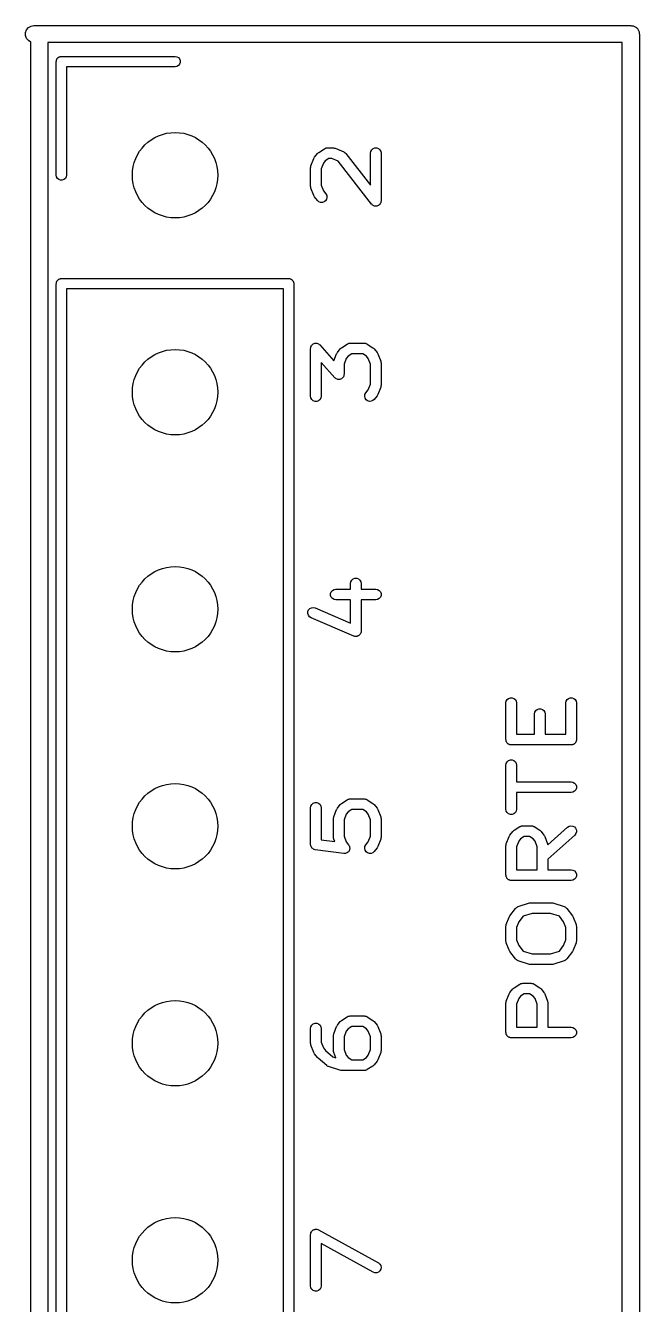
# Model space of a CAD drawing. Extents: x 10 to 287, y -200 to -10.
# Drawn here: x 62.26 to 69.44, y -85.35 to -70.39 of the extents above; entities that cross this region are included whole.
import ezdxf

# ---------------------------------------------------------------- set-up
doc = ezdxf.new("R2010")
doc.units = 0
doc.header["$MEASUREMENT"] = 0
doc.layers.add('BLACK', color=7, linetype='CONTINUOUS')

msp = doc.modelspace()

# ---------------------------------------------------------------- linework, layer by layer
at = {"layer": 'Black'}
for p, q in [((62.2585, -70.4676), (62.2704, -70.435)), ((62.2585, -70.5024), (62.2585, -70.4676)), ((62.2704, -70.435), (62.2927, -70.4084)), ((62.2927, -70.4084), (62.3228, -70.391)), ((62.3228, -70.391), (62.357, -70.385)), ((62.357, -70.385), (69.342, -70.385)), ((69.342, -70.385), (69.3506, -70.3865)), ((69.3506, -70.3865), (69.3594, -70.3865)), ((69.3594, -70.3865), (69.3676, -70.3895)), ((69.3676, -70.3895), (69.3762, -70.391)), ((69.3762, -70.391), (69.3838, -70.3954)), ((69.3838, -70.3954), (69.392, -70.3984)), ((69.392, -70.3984), (69.3987, -70.404)), ((69.3987, -70.404), (69.4063, -70.4084)), ((69.4063, -70.4084), (69.4119, -70.4151)), ((69.4119, -70.4151), (69.4186, -70.4207)), ((69.4186, -70.4207), (69.423, -70.4283)), ((69.423, -70.4283), (69.4286, -70.435)), ((69.4286, -70.435), (69.4316, -70.4432)), ((69.4316, -70.4432), (69.436, -70.4508)), ((69.436, -70.4508), (69.4375, -70.4594)), ((69.4375, -70.4594), (69.4405, -70.4676)), ((69.4405, -70.4676), (69.4405, -70.4764)), ((69.4405, -70.4764), (69.442, -70.485)), ((69.442, -70.485), (69.442, -86.133)), ((62.2704, -70.535), (62.2585, -70.5024)), ((62.2927, -70.5616), (62.2704, -70.535)), ((62.3205, -70.5776), (62.2927, -70.5616)), ((62.3205, -107.032), (62.3205, -70.5776)), ((62.5205, -70.585), (62.5205, -86.133)), ((69.242, -70.585), (62.5205, -70.585)), ((69.242, -86.133), (69.242, -70.585)), ((62.618, -70.806), (62.6189, -70.8008)), ((62.6189, -70.7956), (62.6207, -70.7907)), ((62.6189, -70.8008), (62.6189, -70.7956)), ((62.6207, -70.7907), (62.6216, -70.7855)), ((62.6216, -70.7855), (62.6242, -70.7809)), ((62.6242, -70.7809), (62.626, -70.776)), ((62.626, -70.776), (62.6294, -70.772)), ((62.6294, -70.772), (62.632, -70.7674)), ((62.632, -70.7674), (62.6361, -70.7641)), ((62.6361, -70.7641), (62.6394, -70.76)), ((62.6394, -70.76), (62.644, -70.7574)), ((62.644, -70.7574), (62.648, -70.754)), ((62.648, -70.754), (62.6529, -70.7522)), ((62.6529, -70.7522), (62.6575, -70.7496)), ((62.6575, -70.7496), (62.6627, -70.7487)), ((62.6627, -70.7487), (62.6676, -70.7469)), ((62.6676, -70.7469), (62.6728, -70.7469)), ((62.6728, -70.7469), (62.678, -70.746)), ((62.678, -70.746), (64.008, -70.746)), ((64.008, -70.746), (64.0285, -70.7496)), ((64.0285, -70.7496), (64.0466, -70.76)), ((64.0466, -70.76), (64.06, -70.776)), ((64.06, -70.776), (64.0671, -70.7956)), ((64.0671, -70.7956), (64.0671, -70.8164)), ((62.618, -72.136), (62.618, -70.806)), ((64.008, -70.866), (62.738, -70.866)), ((62.738, -70.866), (62.738, -72.136)), ((64.0285, -70.8624), (64.008, -70.866)), ((64.0466, -70.852), (64.0285, -70.8624)), ((64.06, -70.836), (64.0466, -70.852)), ((64.0671, -70.8164), (64.06, -70.836)), ((65.6895, -71.8691), (65.7562, -71.8263)), ((65.7562, -71.8263), (65.7626, -71.8236)), ((65.7626, -71.8236), (65.7686, -71.8201)), ((65.7686, -71.8201), (65.7725, -71.8194)), ((65.7725, -71.8194), (65.7762, -71.8179)), ((65.7762, -71.8179), (65.7832, -71.8176)), ((65.7832, -71.8176), (65.79, -71.8164)), ((65.79, -71.8164), (65.8567, -71.8164)), ((65.8567, -71.8164), (65.8584, -71.8167)), ((65.8584, -71.8167), (65.8602, -71.8165)), ((65.8602, -71.8165), (65.8691, -71.8185)), ((65.8691, -71.8185), (65.878, -71.8201)), ((65.878, -71.8201), (65.8796, -71.821)), ((65.8796, -71.821), (65.8813, -71.8214)), ((65.8813, -71.8214), (65.9813, -71.8643)), ((66.2979, -71.8575), (66.3088, -71.8387)), ((66.3088, -71.8387), (66.3254, -71.8247)), ((66.3254, -71.8247), (66.3458, -71.8173)), ((66.3458, -71.8173), (66.3675, -71.8173)), ((66.3675, -71.8173), (66.3879, -71.8247)), ((66.3879, -71.8247), (66.4045, -71.8387)), ((66.4045, -71.8387), (66.4154, -71.8575)), ((65.5984, -72.0276), (65.6317, -71.9419)), ((65.6317, -71.9419), (65.6364, -71.9342)), ((65.6364, -71.9342), (65.6407, -71.9262)), ((65.6407, -71.9262), (65.674, -71.8833)), ((65.674, -71.8833), (65.6818, -71.8763)), ((65.6818, -71.8763), (65.6895, -71.8691)), ((65.7449, -71.9957), (65.7192, -72.062)), ((65.7661, -71.9685), (65.7449, -71.9957)), ((65.8084, -71.9414), (65.7661, -71.9685)), ((65.8438, -71.9414), (65.8084, -71.9414)), ((65.9172, -71.9728), (65.8438, -71.9414)), ((66.3073, -72.4744), (65.9172, -71.9728)), ((65.9813, -71.8643), (65.9854, -71.8669)), ((65.9854, -71.8669), (65.9899, -71.8688)), ((65.9899, -71.8688), (65.9944, -71.8728)), ((65.9944, -71.8728), (65.9994, -71.8762)), ((65.9994, -71.8762), (66.0024, -71.8801)), ((66.0024, -71.8801), (66.006, -71.8833)), ((66.006, -71.8833), (66.2942, -72.2538)), ((66.2942, -71.8789), (66.2979, -71.8575)), ((66.2942, -72.2538), (66.2942, -71.8789)), ((66.4154, -71.8575), (66.4192, -71.8789)), ((66.4192, -71.8789), (66.4192, -72.436)), ((62.6216, -72.1565), (62.618, -72.136)), ((62.738, -72.136), (62.7344, -72.1565)), ((65.5942, -72.0489), (65.5962, -72.0389)), ((65.5943, -72.0496), (65.5942, -72.0489)), ((65.5942, -72.0503), (65.5943, -72.0496)), ((65.5942, -72.2646), (65.5942, -72.0503)), ((65.5962, -72.0389), (65.5979, -72.0289)), ((65.5979, -72.0289), (65.5983, -72.0283)), ((65.5983, -72.0283), (65.5984, -72.0276)), ((65.7192, -72.062), (65.7192, -72.2528)), ((62.632, -72.1746), (62.6216, -72.1565)), ((62.648, -72.188), (62.632, -72.1746)), ((62.6676, -72.1951), (62.648, -72.188)), ((62.6884, -72.1951), (62.6676, -72.1951)), ((62.708, -72.188), (62.6884, -72.1951)), ((62.724, -72.1746), (62.708, -72.188)), ((62.7344, -72.1565), (62.724, -72.1746)), ((65.5943, -72.2653), (65.5942, -72.2646)), ((65.5942, -72.2659), (65.5943, -72.2653)), ((65.5962, -72.2759), (65.5942, -72.2659)), ((65.5979, -72.2859), (65.5962, -72.2759)), ((65.5983, -72.2865), (65.5979, -72.2859)), ((65.5984, -72.2872), (65.5983, -72.2865)), ((65.6317, -72.3729), (65.5984, -72.2872)), ((65.7192, -72.2528), (65.7449, -72.3191)), ((65.6364, -72.3807), (65.6317, -72.3729)), ((65.6407, -72.3887), (65.6364, -72.3807)), ((65.674, -72.4315), (65.6407, -72.3887)), ((65.6901, -72.4461), (65.674, -72.4315)), ((65.7102, -72.4542), (65.6901, -72.4461)), ((65.7449, -72.3191), (65.7727, -72.3548)), ((65.7697, -72.4351), (65.7526, -72.4484)), ((65.7812, -72.4167), (65.7697, -72.4351)), ((65.7727, -72.3548), (65.7828, -72.374)), ((65.7858, -72.3955), (65.7812, -72.4167)), ((65.7828, -72.374), (65.7858, -72.3955)), ((66.4191, -72.4383), (66.4171, -72.4478)), ((66.4192, -72.436), (66.419, -72.4372)), ((66.419, -72.4372), (66.4191, -72.4383)), ((65.7319, -72.4551), (65.7102, -72.4542)), ((65.7526, -72.4484), (65.7319, -72.4551)), ((66.3082, -72.4752), (66.3073, -72.4744)), ((66.3088, -72.4762), (66.3082, -72.4752)), ((66.3162, -72.4824), (66.3088, -72.4762)), ((66.3234, -72.4889), (66.3162, -72.4824)), ((66.3245, -72.4894), (66.3234, -72.4889)), ((66.3254, -72.4901), (66.3245, -72.4894)), ((66.3345, -72.4934), (66.3254, -72.4901)), ((66.3435, -72.4971), (66.3345, -72.4934)), ((66.3447, -72.4971), (66.3435, -72.4971)), ((66.3458, -72.4975), (66.3447, -72.4971)), ((66.3555, -72.4975), (66.3458, -72.4975)), ((66.3652, -72.4979), (66.3555, -72.4975)), ((66.3663, -72.4975), (66.3652, -72.4979)), ((66.3675, -72.4975), (66.3663, -72.4975)), ((66.3766, -72.4942), (66.3675, -72.4975)), ((66.3859, -72.4912), (66.3766, -72.4942)), ((66.3868, -72.4905), (66.3859, -72.4912)), ((66.3879, -72.4901), (66.3868, -72.4905)), ((66.3954, -72.4839), (66.3879, -72.4901)), ((66.403, -72.4779), (66.3954, -72.4839)), ((66.4036, -72.4769), (66.403, -72.4779)), ((66.4045, -72.4762), (66.4036, -72.4769)), ((66.4094, -72.4678), (66.4045, -72.4762)), ((66.4146, -72.4595), (66.4094, -72.4678)), ((66.4148, -72.4584), (66.4146, -72.4595)), ((66.4154, -72.4574), (66.4148, -72.4584)), ((66.4171, -72.4478), (66.4154, -72.4574)), ((62.618, -73.406), (62.6189, -73.4008)), ((62.618, -86.133), (62.618, -73.406)), ((62.6189, -73.3956), (62.6207, -73.3907)), ((62.6189, -73.4008), (62.6189, -73.3956)), ((62.6207, -73.3907), (62.6216, -73.3855)), ((62.6216, -73.3855), (62.6242, -73.3809)), ((62.6242, -73.3809), (62.626, -73.376)), ((62.626, -73.376), (62.6294, -73.372)), ((62.6294, -73.372), (62.632, -73.3674)), ((62.632, -73.3674), (62.6361, -73.3641)), ((62.6361, -73.3641), (62.6394, -73.36)), ((62.6394, -73.36), (62.644, -73.3574)), ((62.644, -73.3574), (62.648, -73.354)), ((62.648, -73.354), (62.6529, -73.3522)), ((62.6529, -73.3522), (62.6575, -73.3496)), ((62.6575, -73.3496), (62.6627, -73.3487)), ((62.6627, -73.3487), (62.6676, -73.3469)), ((62.6676, -73.3469), (62.6728, -73.3469)), ((62.6728, -73.3469), (62.678, -73.346)), ((62.678, -73.346), (65.338, -73.346)), ((62.738, -73.466), (62.738, -86.106)), ((65.278, -73.466), (62.738, -73.466)), ((65.278, -86.106), (65.278, -73.466)), ((65.338, -73.346), (65.3432, -73.3469)), ((65.3432, -73.3469), (65.3484, -73.3469)), ((65.3484, -73.3469), (65.3533, -73.3487)), ((65.3533, -73.3487), (65.3585, -73.3496)), ((65.3585, -73.3496), (65.3631, -73.3522)), ((65.3631, -73.3522), (65.368, -73.354)), ((65.368, -73.354), (65.372, -73.3574)), ((65.372, -73.3574), (65.3766, -73.36)), ((65.3766, -73.36), (65.3799, -73.3641)), ((65.3799, -73.3641), (65.384, -73.3674)), ((65.384, -73.3674), (65.3866, -73.372)), ((65.3866, -73.372), (65.39, -73.376)), ((65.39, -73.376), (65.3918, -73.3809)), ((65.3918, -73.3809), (65.3944, -73.3855)), ((65.3944, -73.3855), (65.3953, -73.3907)), ((65.3953, -73.3907), (65.3971, -73.3956)), ((65.3971, -73.3956), (65.3971, -73.4008)), ((65.3971, -73.4008), (65.398, -73.406)), ((65.398, -73.406), (65.398, -86.133)), ((65.5942, -74.1649), (65.5959, -74.1551)), ((65.5942, -74.722), (65.5942, -74.1649)), ((65.5959, -74.1551), (65.5973, -74.1452)), ((65.5973, -74.1452), (65.5978, -74.1444)), ((65.5978, -74.1444), (65.5979, -74.1435)), ((65.5979, -74.1435), (65.6029, -74.1348)), ((65.6029, -74.1348), (65.6077, -74.1261)), ((65.6077, -74.1261), (65.6083, -74.1255)), ((65.6083, -74.1255), (65.6088, -74.1247)), ((65.6088, -74.1247), (65.6165, -74.1183)), ((65.6165, -74.1183), (65.6239, -74.1116)), ((65.6239, -74.1116), (65.6247, -74.1113)), ((65.6247, -74.1113), (65.6254, -74.1107)), ((65.6254, -74.1107), (65.6348, -74.1073)), ((65.6348, -74.1073), (65.6441, -74.1036)), ((65.6441, -74.1036), (65.645, -74.1036)), ((65.645, -74.1036), (65.6458, -74.1033)), ((65.6458, -74.1033), (65.6558, -74.1033)), ((65.6558, -74.1033), (65.6658, -74.103)), ((65.6658, -74.103), (65.6666, -74.1033)), ((65.6666, -74.1033), (65.6675, -74.1033)), ((65.6675, -74.1033), (65.6769, -74.1067)), ((65.6769, -74.1067), (65.6864, -74.1099)), ((65.6864, -74.1099), (65.6871, -74.1104)), ((65.6871, -74.1104), (65.6879, -74.1107)), ((65.6879, -74.1107), (65.6956, -74.1171)), ((65.6956, -74.1171), (65.7034, -74.1233)), ((65.7034, -74.1233), (65.8674, -74.3078)), ((65.8674, -74.3078), (65.8984, -74.2279)), ((65.8984, -74.2279), (65.9031, -74.2202)), ((65.9031, -74.2202), (65.9073, -74.2122)), ((65.9073, -74.2122), (65.9407, -74.1693)), ((65.9407, -74.1693), (65.9485, -74.1623)), ((65.9485, -74.1623), (65.9562, -74.1551)), ((65.9562, -74.1551), (66.0229, -74.1123)), ((66.0229, -74.1123), (66.0293, -74.1096)), ((66.0293, -74.1096), (66.0353, -74.1061)), ((66.075, -74.2274), (66.0328, -74.2545)), ((66.0353, -74.1061), (66.0392, -74.1054)), ((66.0392, -74.1054), (66.0429, -74.1039)), ((66.0429, -74.1039), (66.0498, -74.1036)), ((66.0498, -74.1036), (66.0567, -74.1024)), ((66.0567, -74.1024), (66.2233, -74.1024)), ((66.205, -74.2274), (66.075, -74.2274)), ((66.2472, -74.2545), (66.205, -74.2274)), ((66.2233, -74.1024), (66.2302, -74.1036)), ((66.2302, -74.1036), (66.2371, -74.1039)), ((66.2371, -74.1039), (66.2408, -74.1054)), ((66.2408, -74.1054), (66.2447, -74.1061)), ((66.2447, -74.1061), (66.2507, -74.1096)), ((66.2507, -74.1096), (66.2571, -74.1123)), ((66.2571, -74.1123), (66.3238, -74.1551)), ((66.3238, -74.1551), (66.3315, -74.1623)), ((66.3315, -74.1623), (66.3393, -74.1693)), ((66.3393, -74.1693), (66.3727, -74.2122)), ((66.3727, -74.2122), (66.3769, -74.2202)), ((66.3769, -74.2202), (66.3816, -74.2279)), ((66.3816, -74.2279), (66.4149, -74.3136)), ((65.8766, -74.5064), (65.7192, -74.3292)), ((65.7192, -74.3292), (65.7192, -74.722)), ((66.0116, -74.2817), (65.9858, -74.348)), ((65.9858, -74.348), (65.9858, -74.4649)), ((66.0328, -74.2545), (66.0116, -74.2817)), ((66.2684, -74.2817), (66.2472, -74.2545)), ((66.2942, -74.348), (66.2684, -74.2817)), ((66.2942, -74.5817), (66.2942, -74.348)), ((66.4149, -74.3136), (66.4151, -74.3143)), ((66.4151, -74.3143), (66.4154, -74.3149)), ((66.4154, -74.3149), (66.4172, -74.3249)), ((66.4172, -74.3249), (66.4192, -74.3349)), ((66.4192, -74.3349), (66.419, -74.3356)), ((66.419, -74.3356), (66.4192, -74.3363)), ((66.4192, -74.3363), (66.4192, -74.5934)), ((65.8844, -74.5126), (65.8766, -74.5064)), ((65.8921, -74.519), (65.8844, -74.5126)), ((65.8929, -74.5193), (65.8921, -74.519)), ((65.8936, -74.5199), (65.8929, -74.5193)), ((65.9031, -74.523), (65.8936, -74.5199)), ((65.9125, -74.5264), (65.9031, -74.523)), ((65.9134, -74.5264), (65.9125, -74.5264)), ((65.9142, -74.5267), (65.9134, -74.5264)), ((65.9242, -74.5264), (65.9142, -74.5267)), ((65.9342, -74.5264), (65.9242, -74.5264)), ((65.935, -74.5261), (65.9342, -74.5264)), ((65.9359, -74.5261), (65.935, -74.5261)), ((65.9452, -74.5224), (65.9359, -74.5261)), ((65.9546, -74.519), (65.9452, -74.5224)), ((65.9553, -74.5184), (65.9546, -74.519)), ((65.9561, -74.5181), (65.9553, -74.5184)), ((65.9635, -74.5115), (65.9561, -74.5181)), ((65.9712, -74.505), (65.9635, -74.5115)), ((65.9717, -74.5042), (65.9712, -74.505)), ((65.9723, -74.5036), (65.9717, -74.5042)), ((65.9771, -74.4949), (65.9723, -74.5036)), ((65.9821, -74.4862), (65.9771, -74.4949)), ((65.9822, -74.4853), (65.9821, -74.4862)), ((65.9826, -74.4846), (65.9822, -74.4853)), ((65.9841, -74.4747), (65.9826, -74.4846)), ((65.9858, -74.4649), (65.9841, -74.4747)), ((66.2305, -74.7028), (66.2407, -74.6836)), ((66.2407, -74.6836), (66.2684, -74.648)), ((66.2684, -74.648), (66.2942, -74.5817)), ((66.4149, -74.6161), (66.3816, -74.7018)), ((66.4151, -74.6154), (66.4149, -74.6161)), ((66.4154, -74.6148), (66.4151, -74.6154)), ((66.4172, -74.6048), (66.4154, -74.6148)), ((66.4192, -74.5948), (66.4172, -74.6048)), ((66.4192, -74.5934), (66.419, -74.5941)), ((66.419, -74.5941), (66.4192, -74.5948)), ((65.5979, -74.7434), (65.5942, -74.722)), ((65.6088, -74.7622), (65.5979, -74.7434)), ((65.6254, -74.7761), (65.6088, -74.7622)), ((65.6458, -74.7835), (65.6254, -74.7761)), ((65.6675, -74.7835), (65.6458, -74.7835)), ((65.6879, -74.7761), (65.6675, -74.7835)), ((65.7045, -74.7622), (65.6879, -74.7761)), ((65.7154, -74.7434), (65.7045, -74.7622)), ((65.7192, -74.722), (65.7154, -74.7434)), ((66.2275, -74.7243), (66.2305, -74.7028)), ((66.2321, -74.7455), (66.2275, -74.7243)), ((66.2436, -74.7639), (66.2321, -74.7455)), ((66.2608, -74.7772), (66.2436, -74.7639)), ((66.2814, -74.7839), (66.2608, -74.7772)), ((66.3031, -74.7831), (66.2814, -74.7839)), ((66.3232, -74.7749), (66.3031, -74.7831)), ((66.3393, -74.7604), (66.3232, -74.7749)), ((66.3727, -74.7175), (66.3393, -74.7604)), ((66.3769, -74.7095), (66.3727, -74.7175)), ((66.3816, -74.7018), (66.3769, -74.7095)), ((66.0608, -76.916), (66.0646, -76.8946)), ((66.0608, -76.9821), (66.0608, -76.916)), ((66.0646, -76.8946), (66.0755, -76.8758)), ((66.0755, -76.8758), (66.0921, -76.8619)), ((66.0921, -76.8619), (66.1125, -76.8544)), ((66.1125, -76.8544), (66.1342, -76.8544)), ((66.1342, -76.8544), (66.1546, -76.8619)), ((66.1546, -76.8619), (66.1712, -76.8758)), ((66.1712, -76.8758), (66.1821, -76.8946)), ((66.1821, -76.8946), (66.1858, -76.916)), ((66.1858, -76.916), (66.1858, -76.9821)), ((65.8285, -77.0337), (65.8359, -77.0133)), ((65.8285, -77.0554), (65.8285, -77.0337)), ((65.8359, -77.0758), (65.8285, -77.0554)), ((65.8359, -77.0133), (65.8498, -76.9967)), ((65.8498, -77.0924), (65.8359, -77.0758)), ((65.8498, -76.9967), (65.8686, -76.9858)), ((65.8686, -76.9858), (65.89, -76.9821)), ((65.89, -76.9821), (66.0608, -76.9821)), ((66.1858, -76.9821), (66.3567, -76.9821)), ((66.3567, -76.9821), (66.378, -76.9858)), ((66.378, -76.9858), (66.3968, -76.9967)), ((66.3968, -76.9967), (66.4108, -77.0133)), ((66.4108, -77.0758), (66.3968, -77.0924)), ((66.4108, -77.0133), (66.4182, -77.0337)), ((66.4182, -77.0554), (66.4108, -77.0758)), ((66.4182, -77.0337), (66.4182, -77.0554)), ((65.5625, -77.2446), (65.571, -77.2246)), ((65.571, -77.2246), (65.5859, -77.2088)), ((65.5859, -77.2088), (65.6053, -77.199)), ((65.6053, -77.199), (65.6268, -77.1965)), ((65.6268, -77.1965), (65.648, -77.2014)), ((65.648, -77.2014), (66.0608, -77.3784)), ((65.8686, -77.1033), (65.8498, -77.0924)), ((65.89, -77.1071), (65.8686, -77.1033)), ((66.0608, -77.1071), (65.89, -77.1071)), ((66.0608, -77.3784), (66.0608, -77.1071)), ((66.3567, -77.1071), (66.1858, -77.1071)), ((66.1858, -77.1071), (66.1858, -77.4731)), ((66.378, -77.1033), (66.3567, -77.1071)), ((66.3968, -77.0924), (66.378, -77.1033)), ((65.5613, -77.2663), (65.5625, -77.2446)), ((65.5675, -77.287), (65.5613, -77.2663)), ((65.5806, -77.3044), (65.5675, -77.287)), ((65.5987, -77.3163), (65.5806, -77.3044)), ((66.0987, -77.5306), (65.5987, -77.3163)), ((66.1057, -77.5322), (66.0987, -77.5306)), ((66.1125, -77.5347), (66.1057, -77.5322)), ((66.1162, -77.5347), (66.1125, -77.5347)), ((66.1198, -77.5355), (66.1162, -77.5347)), ((66.127, -77.5347), (66.1198, -77.5355)), ((66.1342, -77.5347), (66.127, -77.5347)), ((66.1377, -77.5334), (66.1342, -77.5347)), ((66.1414, -77.533), (66.1377, -77.5334)), ((66.1478, -77.5297), (66.1414, -77.533)), ((66.1546, -77.5273), (66.1478, -77.5297)), ((66.1574, -77.5249), (66.1546, -77.5273)), ((66.1608, -77.5232), (66.1574, -77.5249)), ((66.1657, -77.5179), (66.1608, -77.5232)), ((66.1712, -77.5133), (66.1657, -77.5179)), ((66.1731, -77.5101), (66.1712, -77.5133)), ((66.1756, -77.5074), (66.1731, -77.5101)), ((66.1785, -77.5007), (66.1756, -77.5074)), ((66.1821, -77.4945), (66.1785, -77.5007)), ((66.1827, -77.4908), (66.1821, -77.4945)), ((66.1842, -77.4874), (66.1827, -77.4908)), ((66.1846, -77.4802), (66.1842, -77.4874)), ((66.1858, -77.4731), (66.1846, -77.4802)), ((67.8839, -78.2926), (67.8948, -78.2738)), ((67.8948, -78.2738), (67.9114, -78.2599)), ((67.9114, -78.2599), (67.9318, -78.2524)), ((67.9318, -78.2524), (67.9535, -78.2524)), ((67.9535, -78.2524), (67.9739, -78.2599)), ((67.9739, -78.2599), (67.9905, -78.2738)), ((67.9905, -78.2738), (68.0014, -78.2926)), ((68.5839, -78.2926), (68.5948, -78.2738)), ((68.5948, -78.2738), (68.6114, -78.2599)), ((68.6114, -78.2599), (68.6318, -78.2524)), ((68.6318, -78.2524), (68.6535, -78.2524)), ((68.6535, -78.2524), (68.6739, -78.2599)), ((68.6739, -78.2599), (68.6905, -78.2738)), ((68.6905, -78.2738), (68.7014, -78.2926)), ((67.8802, -78.314), (67.8839, -78.2926)), ((67.8802, -78.7426), (67.8802, -78.314)), ((68.0014, -78.2926), (68.0052, -78.314)), ((68.0052, -78.314), (68.0052, -78.6801)), ((68.2135, -78.4426), (68.2173, -78.4212)), ((68.2173, -78.4212), (68.2281, -78.4024)), ((68.2281, -78.4024), (68.2447, -78.3884)), ((68.2447, -78.3884), (68.2651, -78.381)), ((68.2651, -78.381), (68.2869, -78.381)), ((68.2869, -78.381), (68.3072, -78.3884)), ((68.3072, -78.3884), (68.3239, -78.4024)), ((68.3239, -78.4024), (68.3347, -78.4212)), ((68.3347, -78.4212), (68.3385, -78.4426)), ((68.5802, -78.314), (68.5839, -78.2926)), ((68.5802, -78.6801), (68.5802, -78.314)), ((68.7014, -78.2926), (68.7052, -78.314)), ((68.7052, -78.314), (68.7052, -78.7426)), ((68.2135, -78.6801), (68.2135, -78.4426)), ((68.3385, -78.4426), (68.3385, -78.6801)), ((68.0052, -78.6801), (68.2135, -78.6801)), ((68.3385, -78.6801), (68.5802, -78.6801)), ((67.8811, -78.748), (67.8802, -78.7426)), ((67.8811, -78.7534), (67.8811, -78.748)), ((67.883, -78.7586), (67.8811, -78.7534)), ((67.8839, -78.7639), (67.883, -78.7586)), ((67.8867, -78.7687), (67.8839, -78.7639)), ((67.8885, -78.7738), (67.8867, -78.7687)), ((67.8921, -78.778), (67.8885, -78.7738)), ((67.8948, -78.7827), (67.8921, -78.778)), ((67.899, -78.7863), (67.8948, -78.7827)), ((67.9025, -78.7904), (67.899, -78.7863)), ((67.9072, -78.7932), (67.9025, -78.7904)), ((67.9114, -78.7967), (67.9072, -78.7932)), ((67.9166, -78.7986), (67.9114, -78.7967)), ((67.9213, -78.8013), (67.9166, -78.7986)), ((67.9267, -78.8023), (67.9213, -78.8013)), ((67.9318, -78.8041), (67.9267, -78.8023)), ((67.9373, -78.8041), (67.9318, -78.8041)), ((67.9427, -78.8051), (67.9373, -78.8041)), ((68.6427, -78.8051), (67.9427, -78.8051)), ((68.6481, -78.8041), (68.6427, -78.8051)), ((68.6535, -78.8041), (68.6481, -78.8041)), ((68.6587, -78.8023), (68.6535, -78.8041)), ((68.664, -78.8013), (68.6587, -78.8023)), ((68.6688, -78.7986), (68.664, -78.8013)), ((68.6739, -78.7967), (68.6688, -78.7986)), ((68.6781, -78.7932), (68.6739, -78.7967)), ((68.6828, -78.7904), (68.6781, -78.7932)), ((68.6864, -78.7863), (68.6828, -78.7904)), ((68.6905, -78.7827), (68.6864, -78.7863)), ((68.6933, -78.778), (68.6905, -78.7827)), ((68.6968, -78.7738), (68.6933, -78.778)), ((68.6987, -78.7687), (68.6968, -78.7738)), ((68.7014, -78.7639), (68.6987, -78.7687)), ((68.7023, -78.7586), (68.7014, -78.7639)), ((68.7042, -78.7534), (68.7023, -78.7586)), ((68.7052, -78.7426), (68.7042, -78.748)), ((68.7042, -78.748), (68.7042, -78.7534)), ((67.8802, -79.0426), (67.8839, -79.0212)), ((67.8839, -79.0212), (67.8948, -79.0024)), ((67.8948, -79.0024), (67.9114, -78.9884)), ((67.9114, -78.9884), (67.9318, -78.981)), ((67.9318, -78.981), (67.9535, -78.981)), ((67.9535, -78.981), (67.9739, -78.9884)), ((67.9739, -78.9884), (67.9905, -79.0024)), ((67.9905, -79.0024), (68.0014, -79.0212)), ((68.0014, -79.0212), (68.0052, -79.0426)), ((67.8802, -79.5569), (67.8802, -79.0426)), ((68.0052, -79.0426), (68.0052, -79.2372)), ((68.0052, -79.2372), (68.6427, -79.2372)), ((68.6427, -79.2372), (68.664, -79.241)), ((68.664, -79.241), (68.6828, -79.2518)), ((68.6828, -79.2518), (68.6968, -79.2685)), ((68.6968, -79.331), (68.6828, -79.3476)), ((68.6968, -79.2685), (68.7042, -79.2889)), ((68.7042, -79.3106), (68.6968, -79.331)), ((68.7042, -79.2889), (68.7042, -79.3106)), ((65.6254, -79.4876), (65.6458, -79.4802)), ((65.6458, -79.4802), (65.6675, -79.4802)), ((65.6675, -79.4802), (65.6879, -79.4876)), ((65.9562, -79.4891), (66.0229, -79.4463)), ((66.0229, -79.4463), (66.0293, -79.4436)), ((66.0293, -79.4436), (66.0353, -79.4401)), ((66.0353, -79.4401), (66.0392, -79.4394)), ((66.0392, -79.4394), (66.0429, -79.4379)), ((66.0429, -79.4379), (66.0498, -79.4376)), ((66.0498, -79.4376), (66.0567, -79.4364)), ((66.0567, -79.4364), (66.2233, -79.4364)), ((66.2233, -79.4364), (66.2302, -79.4376)), ((66.2302, -79.4376), (66.2371, -79.4379)), ((66.2371, -79.4379), (66.2408, -79.4394)), ((66.2408, -79.4394), (66.2447, -79.4401)), ((66.2447, -79.4401), (66.2507, -79.4436)), ((66.2507, -79.4436), (66.2571, -79.4463)), ((66.2571, -79.4463), (66.3238, -79.4891)), ((68.6427, -79.3622), (68.0052, -79.3622)), ((68.0052, -79.3622), (68.0052, -79.5569)), ((68.664, -79.3584), (68.6427, -79.3622)), ((68.6828, -79.3476), (68.664, -79.3584)), ((65.5942, -79.5417), (65.5979, -79.5203)), ((65.5942, -79.9703), (65.5942, -79.5417)), ((65.5979, -79.5203), (65.6088, -79.5015)), ((65.6088, -79.5015), (65.6254, -79.4876)), ((65.6879, -79.4876), (65.7045, -79.5015)), ((65.7045, -79.5015), (65.7154, -79.5203)), ((65.7154, -79.5203), (65.7192, -79.5417)), ((65.7192, -79.5417), (65.7192, -79.9153)), ((65.8651, -79.6476), (65.8984, -79.5619)), ((65.8984, -79.5619), (65.9031, -79.5542)), ((65.9031, -79.5542), (65.9073, -79.5462)), ((65.9073, -79.5462), (65.9407, -79.5033)), ((65.9407, -79.5033), (65.9485, -79.4963)), ((65.9485, -79.4963), (65.9562, -79.4891)), ((66.0116, -79.6157), (65.9858, -79.682)), ((66.0328, -79.5885), (66.0116, -79.6157)), ((66.075, -79.5614), (66.0328, -79.5885)), ((66.205, -79.5614), (66.075, -79.5614)), ((66.2472, -79.5885), (66.205, -79.5614)), ((66.2684, -79.6157), (66.2472, -79.5885)), ((66.2942, -79.682), (66.2684, -79.6157)), ((66.3238, -79.4891), (66.3315, -79.4963)), ((66.3315, -79.4963), (66.3393, -79.5033)), ((66.3393, -79.5033), (66.3727, -79.5462)), ((66.3727, -79.5462), (66.3769, -79.5542)), ((66.3769, -79.5542), (66.3816, -79.5619)), ((66.3816, -79.5619), (66.4149, -79.6476)), ((67.8839, -79.5782), (67.8802, -79.5569)), ((67.8948, -79.597), (67.8839, -79.5782)), ((67.9114, -79.611), (67.8948, -79.597)), ((67.9318, -79.6184), (67.9114, -79.611)), ((67.9535, -79.6184), (67.9318, -79.6184)), ((67.9739, -79.611), (67.9535, -79.6184)), ((67.9905, -79.597), (67.9739, -79.611)), ((68.0014, -79.5782), (67.9905, -79.597)), ((68.0052, -79.5569), (68.0014, -79.5782)), ((65.8608, -79.6689), (65.8628, -79.6589)), ((65.861, -79.6696), (65.8608, -79.6689)), ((65.8608, -79.6703), (65.861, -79.6696)), ((65.8608, -79.8846), (65.8608, -79.6703)), ((65.8628, -79.6589), (65.8646, -79.6489)), ((65.8646, -79.6489), (65.8649, -79.6483)), ((65.8649, -79.6483), (65.8651, -79.6476)), ((65.9858, -79.682), (65.9858, -79.8728)), ((66.2942, -79.8728), (66.2942, -79.682)), ((66.4149, -79.6476), (66.4151, -79.6483)), ((66.4151, -79.6483), (66.4154, -79.6489)), ((66.4154, -79.6489), (66.4172, -79.6589)), ((66.4172, -79.6589), (66.4192, -79.6689)), ((66.4192, -79.6689), (66.419, -79.6696)), ((66.419, -79.6696), (66.4192, -79.6703)), ((66.4192, -79.6703), (66.4192, -79.8846)), ((67.9755, -79.8043), (68.0422, -79.7614)), ((68.0422, -79.7614), (68.0486, -79.7587)), ((68.0486, -79.7587), (68.0546, -79.7553)), ((68.0546, -79.7553), (68.0585, -79.7546)), ((68.0585, -79.7546), (68.0622, -79.753)), ((68.0622, -79.753), (68.0692, -79.7527)), ((68.0692, -79.7527), (68.076, -79.7515)), ((68.076, -79.7515), (68.176, -79.7515)), ((68.176, -79.7515), (68.1828, -79.7527)), ((68.1828, -79.7527), (68.1898, -79.753)), ((68.1898, -79.753), (68.1935, -79.7546)), ((68.1935, -79.7546), (68.1974, -79.7553)), ((68.1974, -79.7553), (68.2034, -79.7587)), ((68.2034, -79.7587), (68.2098, -79.7614)), ((68.2098, -79.7614), (68.2765, -79.8043)), ((68.3701, -79.9753), (68.6009, -79.7675)), ((68.6009, -79.7675), (68.6193, -79.756)), ((68.6193, -79.756), (68.6405, -79.7515)), ((68.6405, -79.7515), (68.662, -79.7546)), ((68.662, -79.7546), (68.6812, -79.7648)), ((68.6812, -79.7648), (68.6957, -79.7809)), ((68.6957, -79.7809), (68.7038, -79.801)), ((65.7192, -79.9153), (65.8761, -79.9355)), ((65.861, -79.8853), (65.8608, -79.8846)), ((65.8608, -79.8859), (65.861, -79.8853)), ((65.8628, -79.8959), (65.8608, -79.8859)), ((65.8646, -79.9059), (65.8628, -79.8959)), ((65.8649, -79.9065), (65.8646, -79.9059)), ((65.8651, -79.9072), (65.8649, -79.9065)), ((65.8761, -79.9355), (65.8651, -79.9072)), ((65.9858, -79.8728), (66.0116, -79.9391)), ((66.2684, -79.9391), (66.2942, -79.8728)), ((66.4149, -79.9072), (66.3816, -79.9929)), ((66.4151, -79.9065), (66.4149, -79.9072)), ((66.4154, -79.9059), (66.4151, -79.9065)), ((66.4172, -79.8959), (66.4154, -79.9059)), ((66.4192, -79.8859), (66.4172, -79.8959)), ((66.4192, -79.8846), (66.419, -79.8853)), ((66.419, -79.8853), (66.4192, -79.8859)), ((67.8844, -79.9628), (67.9177, -79.8771)), ((67.9177, -79.8771), (67.9224, -79.8693)), ((67.9224, -79.8693), (67.9267, -79.8613)), ((67.9267, -79.8613), (67.96, -79.8185)), ((67.96, -79.8185), (67.9678, -79.8114)), ((67.9678, -79.8114), (67.9755, -79.8043)), ((68.0309, -79.9309), (68.0052, -79.9972)), ((68.0521, -79.9037), (68.0309, -79.9309)), ((68.0944, -79.8765), (68.0521, -79.9037)), ((68.1576, -79.8765), (68.0944, -79.8765)), ((68.1999, -79.9037), (68.1576, -79.8765)), ((68.2211, -79.9309), (68.1999, -79.9037)), ((68.2468, -79.9972), (68.2211, -79.9309)), ((68.2765, -79.8043), (68.2842, -79.8114)), ((68.2842, -79.8114), (68.292, -79.8185)), ((68.292, -79.8185), (68.3253, -79.8613)), ((68.3253, -79.8613), (68.3296, -79.8693)), ((68.3296, -79.8693), (68.3342, -79.8771)), ((68.3342, -79.8771), (68.3676, -79.9628)), ((68.6845, -79.8605), (68.3718, -80.1418)), ((68.6978, -79.8434), (68.6845, -79.8605)), ((68.7046, -79.8227), (68.6978, -79.8434)), ((68.7038, -79.801), (68.7046, -79.8227)), ((65.5944, -79.9717), (65.5942, -79.9703)), ((65.5942, -79.9732), (65.5944, -79.9717)), ((65.5963, -79.9824), (65.5942, -79.9732)), ((65.5979, -79.9917), (65.5963, -79.9824)), ((65.5987, -79.9929), (65.5979, -79.9917)), ((65.599, -79.9944), (65.5987, -79.9929)), ((65.6041, -80.0023), (65.599, -79.9944)), ((65.6088, -80.0105), (65.6041, -80.0023)), ((65.6099, -80.0114), (65.6088, -80.0105)), ((65.6107, -80.0126), (65.6099, -80.0114)), ((65.6182, -80.0184), (65.6107, -80.0126)), ((65.6254, -80.0244), (65.6182, -80.0184)), ((65.6268, -80.0249), (65.6254, -80.0244)), ((65.628, -80.0258), (65.6268, -80.0249)), ((65.637, -80.0286), (65.628, -80.0258)), ((65.6458, -80.0318), (65.637, -80.0286)), ((65.6473, -80.0318), (65.6458, -80.0318)), ((65.6487, -80.0323), (65.6473, -80.0318)), ((65.982, -80.0751), (65.6487, -80.0323)), ((65.9903, -80.0747), (65.982, -80.0751)), ((65.9986, -80.0751), (65.9903, -80.0747)), ((66.0011, -80.0742), (65.9986, -80.0751)), ((66.0037, -80.0741), (66.0011, -80.0742)), ((66.0113, -80.0709), (66.0037, -80.0741)), ((66.0192, -80.0684), (66.0113, -80.0709)), ((66.0116, -79.9391), (66.0393, -79.9748)), ((66.0213, -80.0668), (66.0192, -80.0684)), ((66.0237, -80.0658), (66.0213, -80.0668)), ((66.0298, -80.0601), (66.0237, -80.0658)), ((66.0364, -80.0551), (66.0298, -80.0601)), ((66.0378, -80.0528), (66.0364, -80.0551)), ((66.0397, -80.051), (66.0378, -80.0528)), ((66.0393, -79.9748), (66.0432, -79.9821)), ((66.0435, -80.0437), (66.0397, -80.051)), ((66.0432, -79.9821), (66.0477, -79.989)), ((66.0479, -80.0367), (66.0435, -80.0437)), ((66.0477, -79.989), (66.0482, -79.9916)), ((66.0485, -80.0341), (66.0479, -80.0367)), ((66.0482, -79.9916), (66.0495, -79.994)), ((66.0497, -80.0318), (66.0485, -80.0341)), ((66.0495, -79.994), (66.0506, -80.0022)), ((66.0507, -80.0236), (66.0497, -80.0318)), ((66.0506, -80.0022), (66.0524, -80.0102)), ((66.0525, -80.0155), (66.0507, -80.0236)), ((66.0524, -80.0102), (66.0521, -80.0128)), ((66.0521, -80.0128), (66.0525, -80.0155)), ((66.2275, -80.0155), (66.2305, -79.994)), ((66.2321, -80.0367), (66.2275, -80.0155)), ((66.2305, -79.994), (66.2407, -79.9748)), ((66.2436, -80.0551), (66.2321, -80.0367)), ((66.2407, -79.9748), (66.2684, -79.9391)), ((66.2608, -80.0684), (66.2436, -80.0551)), ((66.2814, -80.0751), (66.2608, -80.0684)), ((66.3031, -80.0742), (66.2814, -80.0751)), ((66.3232, -80.0661), (66.3031, -80.0742)), ((66.3393, -80.0515), (66.3232, -80.0661)), ((66.3727, -80.0087), (66.3393, -80.0515)), ((66.3769, -80.0007), (66.3727, -80.0087)), ((66.3816, -79.9929), (66.3769, -80.0007)), ((67.8802, -79.9841), (67.8822, -79.9741)), ((67.8803, -79.9847), (67.8802, -79.9841)), ((67.8802, -79.9854), (67.8803, -79.9847)), ((67.8802, -80.3283), (67.8802, -79.9854)), ((67.8822, -79.9741), (67.8839, -79.9641)), ((67.8839, -79.9641), (67.8843, -79.9635)), ((67.8843, -79.9635), (67.8844, -79.9628)), ((68.0052, -79.9972), (68.0052, -80.2658)), ((68.2468, -80.2658), (68.2468, -79.9972)), ((68.3676, -79.9628), (68.3677, -79.9635)), ((68.3677, -79.9635), (68.3681, -79.9641)), ((68.3681, -79.9641), (68.3698, -79.9741)), ((68.3698, -79.9741), (68.3701, -79.9753)), ((68.3718, -80.1418), (68.3718, -80.2658)), ((67.8811, -80.3337), (67.8802, -80.3283)), ((67.8811, -80.3391), (67.8811, -80.3337)), ((67.883, -80.3443), (67.8811, -80.3391)), ((67.8839, -80.3497), (67.883, -80.3443)), ((67.8867, -80.3544), (67.8839, -80.3497)), ((67.8885, -80.3595), (67.8867, -80.3544)), ((67.8921, -80.3637), (67.8885, -80.3595)), ((67.8948, -80.3685), (67.8921, -80.3637)), ((67.899, -80.372), (67.8948, -80.3685)), ((67.9025, -80.3762), (67.899, -80.372)), ((67.9072, -80.3789), (67.9025, -80.3762)), ((67.9114, -80.3824), (67.9072, -80.3789)), ((68.0052, -80.2658), (68.2468, -80.2658)), ((68.3718, -80.2658), (68.6427, -80.2658)), ((68.6427, -80.2658), (68.664, -80.2696)), ((68.664, -80.2696), (68.6828, -80.2804)), ((68.6828, -80.3762), (68.664, -80.387)), ((68.6828, -80.2804), (68.6968, -80.297)), ((68.6968, -80.3595), (68.6828, -80.3762)), ((68.6968, -80.297), (68.7042, -80.3174)), ((68.7042, -80.3391), (68.6968, -80.3595)), ((68.7042, -80.3174), (68.7042, -80.3391)), ((67.9166, -80.3843), (67.9114, -80.3824)), ((67.9213, -80.387), (67.9166, -80.3843)), ((67.9267, -80.388), (67.9213, -80.387)), ((67.9318, -80.3898), (67.9267, -80.388)), ((67.9373, -80.3898), (67.9318, -80.3898)), ((67.9427, -80.3908), (67.9373, -80.3898)), ((68.6427, -80.3908), (67.9427, -80.3908)), ((68.664, -80.387), (68.6427, -80.3908)), ((68.0235, -80.6974), (68.1569, -80.6545)), ((68.1569, -80.6545), (68.1665, -80.6532)), ((68.1665, -80.6532), (68.176, -80.6515)), ((68.176, -80.6515), (68.4093, -80.6515)), ((68.4093, -80.6515), (68.4189, -80.6532)), ((68.4189, -80.6532), (68.4285, -80.6545)), ((68.4285, -80.6545), (68.5618, -80.6974)), ((67.8844, -80.9056), (67.9177, -80.8199)), ((67.9177, -80.8199), (67.9224, -80.8122)), ((67.9224, -80.8122), (67.9267, -80.8042)), ((67.9267, -80.8042), (67.9933, -80.7185)), ((67.9933, -80.7185), (67.9991, -80.7133)), ((67.9991, -80.7133), (68.0043, -80.7075)), ((68.0043, -80.7075), (68.0071, -80.706)), ((68.0071, -80.706), (68.0094, -80.7039)), ((68.0094, -80.7039), (68.0167, -80.701)), ((68.0167, -80.701), (68.0235, -80.6974)), ((68.0802, -80.8105), (68.0309, -80.8737)), ((68.1858, -80.7765), (68.0802, -80.8105)), ((68.3995, -80.7765), (68.1858, -80.7765)), ((68.5052, -80.8105), (68.3995, -80.7765)), ((68.5544, -80.8737), (68.5052, -80.8105)), ((68.5618, -80.6974), (68.5687, -80.701)), ((68.5687, -80.701), (68.5759, -80.7039)), ((68.5759, -80.7039), (68.5782, -80.706)), ((68.5782, -80.706), (68.581, -80.7075)), ((68.581, -80.7075), (68.5862, -80.7133)), ((68.5862, -80.7133), (68.592, -80.7185)), ((68.592, -80.7185), (68.6587, -80.8042)), ((68.6587, -80.8042), (68.6629, -80.8122)), ((68.6629, -80.8122), (68.6676, -80.8199)), ((68.6676, -80.8199), (68.7009, -80.9056)), ((67.8802, -80.9269), (67.8822, -80.9169)), ((67.8803, -80.9276), (67.8802, -80.9269)), ((67.8802, -80.9283), (67.8803, -80.9276)), ((67.8802, -81.0997), (67.8802, -80.9283)), ((67.8822, -80.9169), (67.8839, -80.9069)), ((67.8839, -80.9069), (67.8843, -80.9063)), ((67.8843, -80.9063), (67.8844, -80.9056)), ((68.0309, -80.8737), (68.0052, -80.94)), ((68.0052, -80.94), (68.0052, -81.088)), ((68.5802, -80.94), (68.5544, -80.8737)), ((68.5802, -81.088), (68.5802, -80.94)), ((68.7009, -80.9056), (68.7011, -80.9063)), ((68.7011, -80.9063), (68.7014, -80.9069)), ((68.7014, -80.9069), (68.7032, -80.9169)), ((68.7032, -80.9169), (68.7052, -80.9269)), ((68.7052, -80.9269), (68.705, -80.9276)), ((68.705, -80.9276), (68.7052, -80.9283)), ((68.7052, -80.9283), (68.7052, -81.0997)), ((67.8803, -81.1004), (67.8802, -81.0997)), ((67.8802, -81.1011), (67.8803, -81.1004)), ((67.8822, -81.1111), (67.8802, -81.1011)), ((67.8839, -81.1211), (67.8822, -81.1111)), ((67.8843, -81.1217), (67.8839, -81.1211)), ((67.8844, -81.1224), (67.8843, -81.1217)), ((67.9177, -81.2081), (67.8844, -81.1224)), ((68.0052, -81.088), (68.0309, -81.1543)), ((68.5544, -81.1543), (68.5802, -81.088)), ((68.7009, -81.1224), (68.6676, -81.2081)), ((68.7011, -81.1217), (68.7009, -81.1224)), ((68.7014, -81.1211), (68.7011, -81.1217)), ((68.7032, -81.1111), (68.7014, -81.1211)), ((68.7052, -81.1011), (68.7032, -81.1111)), ((68.7052, -81.0997), (68.705, -81.1004)), ((68.705, -81.1004), (68.7052, -81.1011)), ((67.9224, -81.2158), (67.9177, -81.2081)), ((67.9267, -81.2238), (67.9224, -81.2158)), ((67.9933, -81.3095), (67.9267, -81.2238)), ((68.0309, -81.1543), (68.0802, -81.2175)), ((68.0802, -81.2175), (68.1858, -81.2515)), ((68.1858, -81.2515), (68.3995, -81.2515)), ((68.3995, -81.2515), (68.5052, -81.2175)), ((68.5052, -81.2175), (68.5544, -81.1543)), ((68.6587, -81.2238), (68.592, -81.3095)), ((68.6629, -81.2158), (68.6587, -81.2238)), ((68.6676, -81.2081), (68.6629, -81.2158)), ((67.9991, -81.3147), (67.9933, -81.3095)), ((68.0043, -81.3205), (67.9991, -81.3147)), ((68.0071, -81.322), (68.0043, -81.3205)), ((68.0094, -81.3241), (68.0071, -81.322)), ((68.0167, -81.327), (68.0094, -81.3241)), ((68.0235, -81.3306), (68.0167, -81.327)), ((68.1569, -81.3735), (68.0235, -81.3306)), ((68.1665, -81.3748), (68.1569, -81.3735)), ((68.176, -81.3765), (68.1665, -81.3748)), ((68.4093, -81.3765), (68.176, -81.3765)), ((68.4189, -81.3748), (68.4093, -81.3765)), ((68.4285, -81.3735), (68.4189, -81.3748)), ((68.5618, -81.3306), (68.4285, -81.3735)), ((68.5687, -81.327), (68.5618, -81.3306)), ((68.5759, -81.3241), (68.5687, -81.327)), ((68.5782, -81.322), (68.5759, -81.3241)), ((68.581, -81.3205), (68.5782, -81.322)), ((68.5862, -81.3147), (68.581, -81.3205)), ((68.592, -81.3095), (68.5862, -81.3147)), ((67.8844, -81.8056), (67.9177, -81.7199)), ((67.9177, -81.7199), (67.9224, -81.7122)), ((67.9224, -81.7122), (67.9267, -81.7042)), ((67.9267, -81.7042), (67.96, -81.6613)), ((67.96, -81.6613), (67.9678, -81.6543)), ((67.9678, -81.6543), (67.9755, -81.6471)), ((67.9755, -81.6471), (68.0422, -81.6043)), ((68.0422, -81.6043), (68.0486, -81.6016)), ((68.0486, -81.6016), (68.0546, -81.5981)), ((68.0944, -81.7194), (68.0521, -81.7465)), ((68.0546, -81.5981), (68.0585, -81.5974)), ((68.0585, -81.5974), (68.0622, -81.5959)), ((68.0622, -81.5959), (68.0692, -81.5956)), ((68.0692, -81.5956), (68.076, -81.5944)), ((68.076, -81.5944), (68.176, -81.5944)), ((68.1576, -81.7194), (68.0944, -81.7194)), ((68.1999, -81.7465), (68.1576, -81.7194)), ((68.176, -81.5944), (68.1828, -81.5956)), ((68.1828, -81.5956), (68.1898, -81.5959)), ((68.1898, -81.5959), (68.1935, -81.5974)), ((68.1935, -81.5974), (68.1974, -81.5981)), ((68.1974, -81.5981), (68.2034, -81.6016)), ((68.2034, -81.6016), (68.2098, -81.6043)), ((68.2098, -81.6043), (68.2765, -81.6471)), ((68.2765, -81.6471), (68.2842, -81.6543)), ((68.2842, -81.6543), (68.292, -81.6613)), ((68.292, -81.6613), (68.3253, -81.7042)), ((68.3253, -81.7042), (68.3296, -81.7122)), ((68.3296, -81.7122), (68.3342, -81.7199)), ((68.3342, -81.7199), (68.3676, -81.8056)), ((67.8802, -81.8269), (67.8822, -81.8169)), ((67.8803, -81.8276), (67.8802, -81.8269)), ((67.8802, -81.8283), (67.8803, -81.8276)), ((67.8802, -82.1711), (67.8802, -81.8283)), ((67.8822, -81.8169), (67.8839, -81.8069)), ((67.8839, -81.8069), (67.8843, -81.8063)), ((67.8843, -81.8063), (67.8844, -81.8056)), ((68.0309, -81.7737), (68.0052, -81.84)), ((68.0052, -81.84), (68.0052, -82.1086)), ((68.0521, -81.7465), (68.0309, -81.7737)), ((68.2211, -81.7737), (68.1999, -81.7465)), ((68.2468, -81.84), (68.2211, -81.7737)), ((68.2468, -82.1086), (68.2468, -81.84)), ((68.3676, -81.8056), (68.3677, -81.8063)), ((68.3677, -81.8063), (68.3681, -81.8069)), ((68.3681, -81.8069), (68.3698, -81.8169)), ((68.3698, -81.8169), (68.3718, -81.8269)), ((68.3718, -81.8269), (68.3717, -81.8276)), ((68.3717, -81.8276), (68.3718, -81.8283)), ((68.3718, -81.8283), (68.3718, -82.1086)), ((65.9562, -82.0291), (66.0229, -81.9863)), ((66.0229, -81.9863), (66.0293, -81.9836)), ((66.0293, -81.9836), (66.0353, -81.9801)), ((66.0353, -81.9801), (66.0392, -81.9794)), ((66.0392, -81.9794), (66.0429, -81.9779)), ((66.0429, -81.9779), (66.0498, -81.9776)), ((66.0498, -81.9776), (66.0567, -81.9764)), ((66.0567, -81.9764), (66.2233, -81.9764)), ((66.2233, -81.9764), (66.2302, -81.9776)), ((66.2302, -81.9776), (66.2371, -81.9779)), ((66.2371, -81.9779), (66.2408, -81.9794)), ((66.2408, -81.9794), (66.2447, -81.9801)), ((66.2447, -81.9801), (66.2507, -81.9836)), ((66.2507, -81.9836), (66.2571, -81.9863)), ((66.2571, -81.9863), (66.3238, -82.0291)), ((65.5942, -82.1246), (65.5979, -82.1032)), ((65.5942, -82.296), (65.5942, -82.1246)), ((65.5979, -82.1032), (65.6088, -82.0844)), ((65.6088, -82.0844), (65.6254, -82.0704)), ((65.6254, -82.0704), (65.6458, -82.063)), ((65.6458, -82.063), (65.6675, -82.063)), ((65.6675, -82.063), (65.6879, -82.0704)), ((65.6879, -82.0704), (65.7045, -82.0844)), ((65.7045, -82.0844), (65.7154, -82.1032)), ((65.7154, -82.1032), (65.7192, -82.1246)), ((65.7192, -82.1246), (65.7192, -82.2843)), ((65.8651, -82.1876), (65.8984, -82.1019)), ((65.8984, -82.1019), (65.9031, -82.0942)), ((65.9031, -82.0942), (65.9073, -82.0862)), ((65.9073, -82.0862), (65.9407, -82.0433)), ((65.9407, -82.0433), (65.9485, -82.0363)), ((65.9485, -82.0363), (65.9562, -82.0291)), ((66.0116, -82.1557), (65.9858, -82.222)), ((66.0328, -82.1285), (66.0116, -82.1557)), ((66.075, -82.1014), (66.0328, -82.1285)), ((66.205, -82.1014), (66.075, -82.1014)), ((66.2472, -82.1285), (66.205, -82.1014)), ((66.2684, -82.1557), (66.2472, -82.1285)), ((66.2942, -82.222), (66.2684, -82.1557)), ((66.3238, -82.0291), (66.3315, -82.0363)), ((66.3315, -82.0363), (66.3393, -82.0433)), ((66.3393, -82.0433), (66.3727, -82.0862)), ((66.3727, -82.0862), (66.3769, -82.0942)), ((66.3769, -82.0942), (66.3816, -82.1019)), ((66.3816, -82.1019), (66.4149, -82.1876)), ((67.8811, -82.1765), (67.8802, -82.1711)), ((67.8811, -82.182), (67.8811, -82.1765)), ((68.0052, -82.1086), (68.2468, -82.1086)), ((68.3718, -82.1086), (68.6427, -82.1086)), ((68.6427, -82.1086), (68.664, -82.1124)), ((68.664, -82.1124), (68.6828, -82.1233)), ((68.6828, -82.1233), (68.6968, -82.1399)), ((68.6968, -82.1399), (68.7042, -82.1603)), ((68.7042, -82.1603), (68.7042, -82.182)), ((65.5943, -82.2967), (65.5942, -82.296)), ((65.5942, -82.2974), (65.5943, -82.2967)), ((65.5962, -82.3073), (65.5942, -82.2974)), ((65.5979, -82.3174), (65.5962, -82.3073)), ((65.5983, -82.318), (65.5979, -82.3174)), ((65.5984, -82.3187), (65.5983, -82.318)), ((65.6317, -82.4044), (65.5984, -82.3187)), ((65.7192, -82.2843), (65.7449, -82.3505)), ((65.8608, -82.2089), (65.8628, -82.1989)), ((65.861, -82.2096), (65.8608, -82.2089)), ((65.8608, -82.2103), (65.861, -82.2096)), ((65.8608, -82.3817), (65.8608, -82.2103)), ((65.8628, -82.1989), (65.8646, -82.1889)), ((65.8646, -82.1889), (65.8649, -82.1883)), ((65.8649, -82.1883), (65.8651, -82.1876)), ((65.9858, -82.222), (65.9858, -82.37)), ((66.2942, -82.37), (66.2942, -82.222)), ((66.4149, -82.1876), (66.4151, -82.1883)), ((66.4151, -82.1883), (66.4154, -82.1889)), ((66.4154, -82.1889), (66.4172, -82.1989)), ((66.4172, -82.1989), (66.4192, -82.2089)), ((66.4192, -82.2089), (66.419, -82.2096)), ((66.419, -82.2096), (66.4192, -82.2103)), ((66.4192, -82.2103), (66.4192, -82.3817)), ((67.883, -82.1871), (67.8811, -82.182)), ((67.8839, -82.1925), (67.883, -82.1871)), ((67.8867, -82.1973), (67.8839, -82.1925)), ((67.8885, -82.2024), (67.8867, -82.1973)), ((67.8921, -82.2066), (67.8885, -82.2024)), ((67.8948, -82.2113), (67.8921, -82.2066)), ((67.899, -82.2148), (67.8948, -82.2113)), ((67.9025, -82.219), (67.899, -82.2148)), ((67.9072, -82.2218), (67.9025, -82.219)), ((67.9114, -82.2253), (67.9072, -82.2218)), ((67.9166, -82.2271), (67.9114, -82.2253)), ((67.9213, -82.2299), (67.9166, -82.2271)), ((67.9267, -82.2308), (67.9213, -82.2299)), ((67.9318, -82.2327), (67.9267, -82.2308)), ((67.9373, -82.2327), (67.9318, -82.2327)), ((67.9427, -82.2336), (67.9373, -82.2327)), ((68.6427, -82.2336), (67.9427, -82.2336)), ((68.664, -82.2299), (68.6427, -82.2336)), ((68.6828, -82.219), (68.664, -82.2299)), ((68.6968, -82.2024), (68.6828, -82.219)), ((68.7042, -82.182), (68.6968, -82.2024)), ((65.6364, -82.4121), (65.6317, -82.4044)), ((65.6407, -82.4201), (65.6364, -82.4121)), ((65.674, -82.4629), (65.6407, -82.4201)), ((65.6787, -82.4672), (65.674, -82.4629)), ((65.6827, -82.472), (65.6787, -82.4672)), ((65.7827, -82.5577), (65.6827, -82.472)), ((65.7449, -82.3505), (65.7688, -82.3812)), ((65.7688, -82.3812), (65.8544, -82.4546)), ((65.8544, -82.4546), (65.8889, -82.4657)), ((65.861, -82.3824), (65.8608, -82.3817)), ((65.8608, -82.3831), (65.861, -82.3824)), ((65.8628, -82.3931), (65.8608, -82.3831)), ((65.8646, -82.4031), (65.8628, -82.3931)), ((65.8649, -82.4037), (65.8646, -82.4031)), ((65.8651, -82.4044), (65.8649, -82.4037)), ((65.8889, -82.4657), (65.8651, -82.4044)), ((65.9858, -82.37), (66.0116, -82.4363)), ((66.0116, -82.4363), (66.0328, -82.4635)), ((66.0328, -82.4635), (66.075, -82.4906)), ((66.205, -82.4906), (66.2472, -82.4635)), ((66.2472, -82.4635), (66.2684, -82.4363)), ((66.2684, -82.4363), (66.2942, -82.37)), ((66.4149, -82.4044), (66.3816, -82.4901)), ((66.4151, -82.4037), (66.4149, -82.4044)), ((66.4154, -82.4031), (66.4151, -82.4037)), ((66.4172, -82.3931), (66.4154, -82.4031)), ((66.4192, -82.3831), (66.4172, -82.3931)), ((66.4192, -82.3817), (66.419, -82.3824)), ((66.419, -82.3824), (66.4192, -82.3831)), ((65.784, -82.5585), (65.7827, -82.5577)), ((65.785, -82.5597), (65.784, -82.5585)), ((65.7933, -82.564), (65.785, -82.5597)), ((65.8013, -82.5688), (65.7933, -82.564)), ((65.8029, -82.5691), (65.8013, -82.5688)), ((65.8042, -82.5698), (65.8029, -82.5691)), ((65.9375, -82.6126), (65.8042, -82.5698)), ((65.9471, -82.614), (65.9375, -82.6126)), ((65.9567, -82.6156), (65.9471, -82.614)), ((66.2233, -82.6156), (65.9567, -82.6156)), ((66.075, -82.4906), (66.205, -82.4906)), ((66.2302, -82.6144), (66.2233, -82.6156)), ((66.2371, -82.6141), (66.2302, -82.6144)), ((66.2408, -82.6126), (66.2371, -82.6141)), ((66.2447, -82.6119), (66.2408, -82.6126)), ((66.2507, -82.6084), (66.2447, -82.6119)), ((66.2571, -82.6057), (66.2507, -82.6084)), ((66.3238, -82.5629), (66.2571, -82.6057)), ((66.3315, -82.5557), (66.3238, -82.5629)), ((66.3393, -82.5487), (66.3315, -82.5557)), ((66.3727, -82.5058), (66.3393, -82.5487)), ((66.3769, -82.4978), (66.3727, -82.5058)), ((66.3816, -82.4901), (66.3769, -82.4978)), ((65.5942, -84.536), (65.5959, -84.5259)), ((65.5942, -85.136), (65.5942, -84.536)), ((65.5959, -84.5259), (65.5975, -84.5158)), ((65.5975, -84.5158), (65.5978, -84.5152)), ((65.5978, -84.5152), (65.5979, -84.5146)), ((65.5979, -84.5146), (65.6031, -84.5057)), ((65.6031, -84.5057), (65.608, -84.4968)), ((65.608, -84.4968), (65.6085, -84.4964)), ((65.6085, -84.4964), (65.6088, -84.4958)), ((65.6088, -84.4958), (65.6166, -84.4892)), ((65.6166, -84.4892), (65.6243, -84.4825)), ((65.6243, -84.4825), (65.6249, -84.4823)), ((65.6249, -84.4823), (65.6254, -84.4819)), ((65.6254, -84.4819), (65.635, -84.4784)), ((65.635, -84.4784), (65.6446, -84.4747)), ((65.6446, -84.4747), (65.6452, -84.4747)), ((65.6452, -84.4747), (65.6458, -84.4744)), ((65.6458, -84.4744), (65.656, -84.4744)), ((65.656, -84.4744), (65.6663, -84.4742)), ((65.6663, -84.4742), (65.6669, -84.4744)), ((65.6669, -84.4744), (65.6675, -84.4744)), ((65.6675, -84.4744), (65.6771, -84.4779)), ((65.6771, -84.4779), (65.6868, -84.4813)), ((65.6868, -84.4813), (66.3868, -84.867)), ((66.3265, -84.9765), (65.7192, -84.6418)), ((65.7192, -84.6418), (65.7192, -85.136)), ((66.3868, -84.867), (66.4037, -84.8806)), ((66.347, -84.9835), (66.3265, -84.9765)), ((66.3687, -84.983), (66.347, -84.9835)), ((66.389, -84.9752), (66.3687, -84.983)), ((66.4053, -84.9609), (66.389, -84.9752)), ((66.4037, -84.8806), (66.415, -84.8992)), ((66.4158, -84.9419), (66.4053, -84.9609)), ((66.415, -84.8992), (66.4192, -84.9205)), ((66.4192, -84.9205), (66.4158, -84.9419)), ((65.5979, -85.1574), (65.5942, -85.136)), ((65.6088, -85.1762), (65.5979, -85.1574)), ((65.7154, -85.1574), (65.7045, -85.1762)), ((65.7192, -85.136), (65.7154, -85.1574)), ((65.6254, -85.1901), (65.6088, -85.1762)), ((65.6458, -85.1975), (65.6254, -85.1901)), ((65.6675, -85.1975), (65.6458, -85.1975)), ((65.6879, -85.1901), (65.6675, -85.1975)), ((65.7045, -85.1762), (65.6879, -85.1901))]:
    msp.add_line(p, q, dxfattribs=at)
for centre in [(64.008, -72.136), (64.008, -74.676), (64.008, -77.216), (64.008, -79.756), (64.008, -82.296), (64.008, -84.836)]:
    msp.add_circle(centre, 0.5, dxfattribs=at)

doc.saveas('drawing.dxf')
